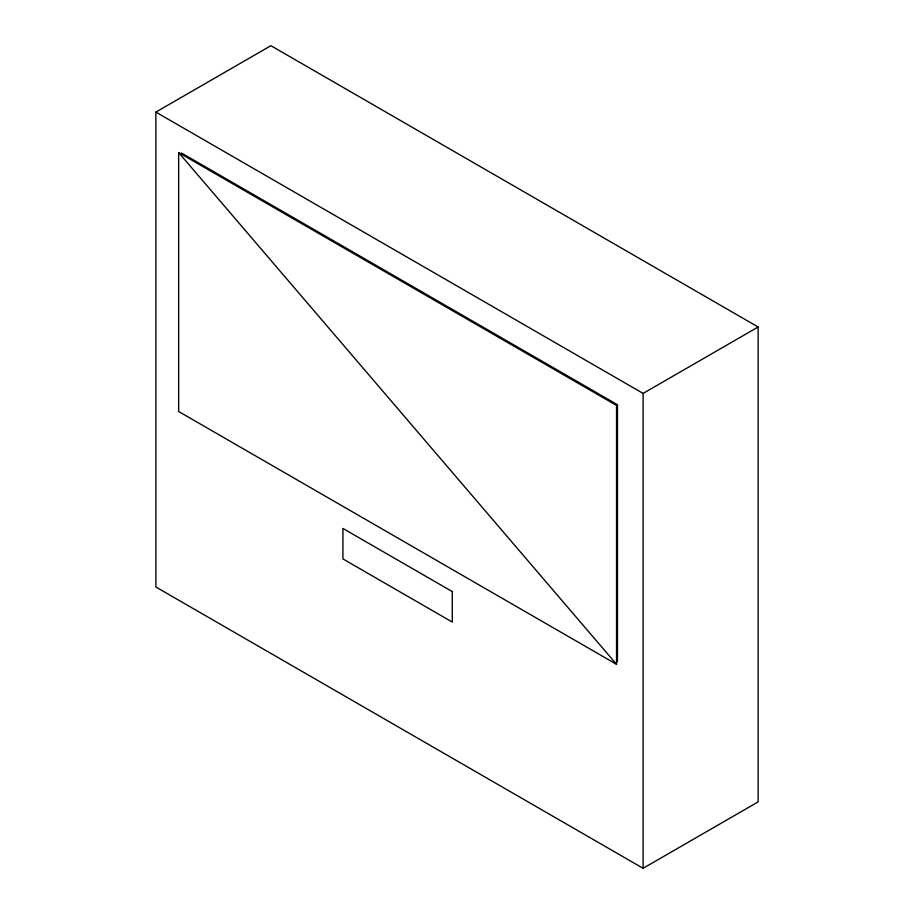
<?xml version="1.0" encoding="UTF-8"?>
<svg xmlns="http://www.w3.org/2000/svg" width="914" height="914" viewBox="0 0 914 914"><rect width="100%" height="100%" fill="white"/><g stroke="black" fill="none" stroke-linecap="round" stroke-linejoin="round"><path stroke-width="1.37" d="M155.871 112.102L270.898 45.7L758.129 326.995L758.129 801.898L643.102 868.3L155.871 587.005L155.871 112.102L643.102 393.408L758.129 326.995M181.52 153.038L617.464 404.731L617.464 661.645M178.664 152.592L616.55 405.416L616.55 664.318L178.664 411.506L178.664 152.592L616.55 664.318M643.102 393.408L643.102 868.3M452.281 591.587L342.933 528.452L342.933 558.934L452.281 622.068L452.281 591.587"/></g></svg>
